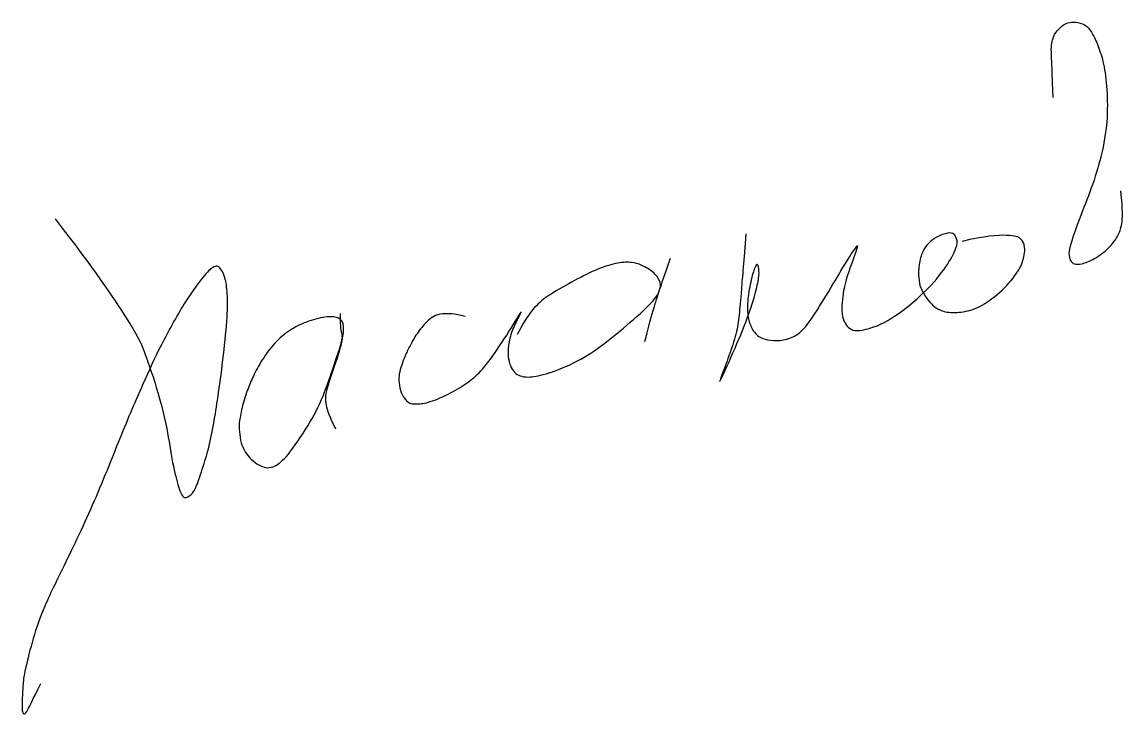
# Model space of a CAD drawing. Header units: inches. Extents: x 39.7 to 48.77, y 9.25 to 14.94.
import ezdxf

# ---------------------------------------------------------------- set-up
doc = ezdxf.new("R2010")
doc.units = ezdxf.units.IN
doc.header["$MEASUREMENT"] = 0
doc.layers.add('Sign', color=5, linetype='Continuous')

msp = doc.modelspace()

# ---------------------------------------------------------------- linework, layer by layer
at = {"layer": 'Sign'}
for points in [[(48.1954, 14.3197), (48.178, 14.6804), (48.178, 14.7481), (48.1969, 14.8401), (48.2714, 14.9186), (48.331, 14.9416), (48.3973, 14.9416), (48.4745, 14.9132), (48.5219, 14.8455), (48.5719, 14.7305), (48.618, 14.5857), (48.6423, 14.3611), (48.6423, 14.09), (48.5855, 13.8045), (48.5002, 13.5429), (48.3959, 13.2881), (48.335, 13.1082), (48.3201, 13.0324), (48.3349, 12.9761), (48.3673, 12.9464), (48.4209, 12.9464), (48.5328, 12.9856), (48.6614, 13.0849), (48.7293, 13.1793), (48.7633, 13.2674), (48.7696, 13.3857), (48.7527, 13.553)], [(39.9765, 13.3217), (40.2964, 12.9096), (40.623, 12.4217), (40.7057, 12.2571), (40.8316, 11.8753), (40.8999, 11.6021), (40.9412, 11.3028), (40.9991, 11.0923), (41.0186, 11.0486), (41.0398, 11.0238), (41.0616, 11.0309), (41.093, 11.0466), (41.1334, 11.0935), (41.1863, 11.2573), (41.2484, 11.4509), (41.2876, 11.6671), (41.3213, 11.8746), (41.3644, 12.2014), (41.397, 12.5388), (41.397, 12.7089), (41.3775, 12.8489), (41.3357, 12.9208), (41.3114, 12.9358), (41.2766, 12.9262), (41.2278, 12.8899), (41.0426, 12.6438), (40.84, 12.2728), (40.7064, 11.9836), (40.5142, 11.5363), (40.2905, 10.9621), (40.0185, 10.4051), (39.8523, 10.0649), (39.7751, 9.8019), (39.7137, 9.5511), (39.7103, 9.4557), (39.7036, 9.351), (39.7036, 9.2812), (39.7103, 9.253), (39.7238, 9.2453), (39.7456, 9.2648), (39.786, 9.3555), (39.8587, 9.4984)], [(45.6629, 13.1994), (45.6472, 12.9762), (45.6236, 12.709), (45.61, 12.524), (45.5906, 12.3831), (45.524, 12.1892), (45.4624, 12.0263), (45.4455, 11.9791), (45.4498, 11.9791), (45.5974, 12.3028), (45.7071, 12.5797), (45.7594, 12.773), (45.778, 12.8783), (45.7636, 12.95), (45.7535, 12.95), (45.7282, 12.9053), (45.6886, 12.7393), (45.6725, 12.5816), (45.6869, 12.4692), (45.7341, 12.3815), (45.7822, 12.3427), (45.8606, 12.3191), (45.9737, 12.3191), (46.09, 12.3621), (46.172, 12.4465), (46.3322, 12.6961), (46.4666, 12.9316), (46.5779, 13.1019), (46.583, 13.1019), (46.583, 13.085), (46.4801, 12.8085), (46.4608, 12.6792), (46.4507, 12.5822), (46.4616, 12.4954), (46.4928, 12.4406), (46.5434, 12.4002), (46.6109, 12.4002), (46.8167, 12.455), (47.1274, 12.698), (47.3088, 12.9131), (47.3957, 13.0666), (47.41, 13.145), (47.3814, 13.2014), (47.3333, 13.2124), (47.2312, 13.1753), (47.1604, 13.1163), (47.1191, 13.0598), (47.0853, 12.9477), (47.0853, 12.8297), (47.0997, 12.7547), (47.1418, 12.683), (47.19, 12.6195), (47.2558, 12.5673), (47.3579, 12.5453), (47.513, 12.5605), (47.6665, 12.6364), (47.8421, 12.7942), (47.9509, 12.956), (47.9687, 13.1002), (47.9332, 13.1626), (47.8565, 13.1946), (47.6245, 13.182), (47.4449, 13.1356)], [(43.3532, 12.518), (43.2628, 12.5432), (43.1502, 12.5432), (43.096, 12.5232), (43.0409, 12.4831), (42.95, 12.3764), (42.8965, 12.2729), (42.8548, 12.1929), (42.8297, 12.1169), (42.8064, 12.0469), (42.8064, 11.9734), (42.823, 11.8883), (42.8606, 11.8325), (42.8998, 11.7975), (42.9623, 11.7975), (43.0691, 11.8108), (43.2644, 11.9026), (43.397, 11.9885), (43.5071, 12.0893), (43.6524, 12.2946), (43.8175, 12.5614), (43.8142, 12.5614), (43.7959, 12.5155), (43.735, 12.4038), (43.7049, 12.2738), (43.7049, 12.1879), (43.7216, 12.1121), (43.7592, 12.0537), (43.8027, 12.0286), (43.8669, 12.0153), (43.997, 12.0336), (44.2607, 12.1338), (44.4617, 12.263), (44.6806, 12.4399), (44.9175, 12.6533), (44.9559, 12.7319), (44.9684, 12.7936), (44.9167, 12.8794), (44.7999, 12.9478), (44.729, 12.9661), (44.6198, 12.9661), (44.4488, 12.9153), (44.2585, 12.8185), (44.0381, 12.695), (43.9472, 12.6233), (43.8538, 12.5108), (43.782, 12.3716)], [(45.0401, 12.995), (45.0053, 12.8919), (44.9598, 12.7675), (44.8808, 12.5146), (44.83, 12.3112)], [(42.2877, 11.5918), (42.2371, 11.691), (42.2012, 11.8007), (42.2012, 11.8938), (42.3121, 12.2054), (42.3531, 12.3616), (42.3531, 12.4701), (42.32, 12.5071), (42.2274, 12.5256), (42.0606, 12.482), (41.9229, 12.4198), (41.7971, 12.3205), (41.6882, 12.1801), (41.6115, 12.0372), (41.5651, 11.9314), (41.5161, 11.7845), (41.491, 11.6456), (41.491, 11.6023), (41.5005, 11.493), (41.528, 11.4274), (41.547, 11.3909), (41.6059, 11.3255), (41.6713, 11.2849), (41.7219, 11.27), (41.7923, 11.2824), (41.9026, 11.3777), (42.0879, 11.6621), (42.194, 11.8715), (42.3413, 12.3226), (42.3413, 12.3438), (42.3413, 12.3769), (42.3254, 12.414), (42.3254, 12.5426)]]:
    msp.add_open_spline(points, degree=3, dxfattribs=at)

doc.saveas('drawing.dxf')
